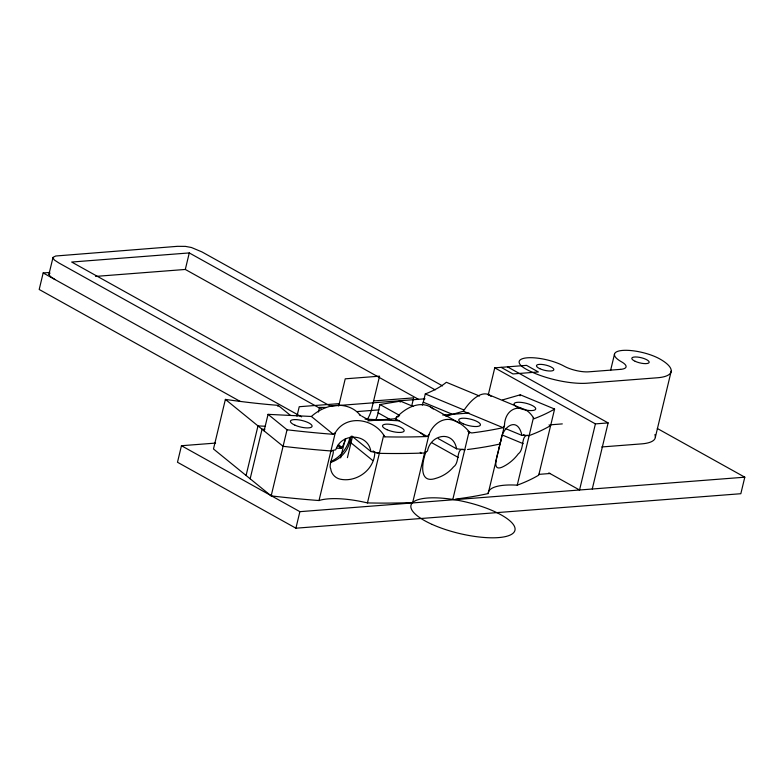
<?xml version="1.0" encoding="UTF-8"?>
<svg xmlns="http://www.w3.org/2000/svg" width="784" height="784" viewBox="0 0 784 784"><rect width="100%" height="100%" fill="white"/><g stroke="black" fill="none" stroke-linecap="round" stroke-linejoin="round"><path stroke-width="1.18" d="M467.519 449.516L467.705 449.487A432.817 130.154 13.5 0 0 500.065 443.979L500.29 442.597L499.79 444.655M488.167 493.557L504.445 425.741C504.906 405.906 524.947 401.82 533.933 418.764A432.817 130.154 13.5 0 0 554.602 409.042L538.735 475.143A432.817 130.154 13.5 0 1 517.244 485.169A53.459 16.072 13.5 0 0 488.167 493.557A432.817 130.154 13.5 0 1 455.808 499.065L455.622 499.094M49.225 272.489L43.169 272.959L39.2 289.482L240.374 401.516M55.007 279.555L50.352 276.497L48.931 274.273L53.057 257.309L55.713 256.005L177.439 246.333L185.426 246.382L191.423 247.499L201.988 251.938L442.548 385.904M95.599 276.409L185.308 269.451L189.277 252.928L435.198 389.873M215.59 443.078L181.457 445.724L177.488 462.256L295.911 528.2L740.831 493.714L744.8 477.191L657.315 428.476M290.452 415.383L278.124 405.357A309.719 93.139 13.5 0 1 225.39 399.399L213.483 448.977L271.166 495.88A432.817 130.154 13.5 0 0 319.01 500.535A53.459 16.072 13.5 0 1 367.441 502.916A432.817 130.154 13.5 0 0 409.268 502.671L412.688 502.544L428.966 434.728C432.376 424.948 442.754 416.363 453.466 420.41C459.13 422.204 464.001 425.947 467.96 430.308C468.489 430.602 470.978 434.287 468.989 432.709M246.078 475.476L257.985 425.898L265.394 426.261M250.155 478.789L262.052 429.211L264.835 429.348M264.09 430.867L268.059 414.344L311.375 416.471A40.092 32.399 -50.9 0 1 359.925 414.824M277.869 406.386L278.124 405.357M271.166 495.88L287.042 429.779L268.059 414.344M296.969 416.167L299.233 406.72L339.276 403.623M318.431 412.041L319.549 407.396L326.262 407.464M295.911 528.2L299.88 511.668L744.8 477.191M338.708 405.985L345.234 378.829L379.554 376.173L371.616 409.228A24.059 15.621 -60.9 0 1 368.039 418.254L367.471 419.273M319.01 500.535L335.297 432.709C346.636 413.462 375.095 418.93 384.777 436.845A432.817 130.154 13.5 0 0 425.134 436.57L427.221 436.492L428.966 434.728M340.658 457.895L345.185 439.001M330.897 461.502A28.508 23.04 -50.9 0 0 349.595 438.766L349.968 437.217M330.427 462.403A24.059 19.433 -50.9 0 0 349.831 441.892L351.193 436.208M347.42 457.65L352.526 436.404M413.158 406.416L400.418 401.134L379.995 404.524L378.015 412.786L390.814 419.92M225.39 399.399L283.073 446.302A432.817 130.154 13.5 0 0 330.917 450.957C337.669 447.448 327.732 464.559 330.711 468.744C331.26 473.83 335.238 478.162 340.246 479.181C356.671 482.65 374.556 469.636 374.801 452.319L373.086 450.927M367.441 502.916L383.719 435.1M395.969 419.126L396.537 416.774L398.899 416.588M400.163 402.163L400.418 401.134M411.659 406.122L413.648 397.86L373.605 400.957M479.504 396.038L446.361 382.278A309.719 93.139 13.5 0 1 425.291 393.95L423.311 402.212L451.976 414.119M351.977 436.159L370.901 451.545A53.459 16.072 13.5 0 1 379.348 453.338A432.817 130.154 13.5 0 0 421.165 453.093L424.585 452.966L425.879 451.966C422.39 461.139 417.882 484.659 436.11 478.279C442.891 476.309 449.105 472.291 453.593 466.833C460.247 462.609 455.553 446.194 464.902 449.83M452.809 499.437L469.087 431.612M488.236 394.989L494.753 367.843L526.534 365.373L538.373 371.969L512.952 373.939L501.113 367.343M498.928 448.272C498.154 453.76 489.922 473.781 503.769 466.353C509.522 463.354 514.549 458.963 518.391 453.75C524.81 449.575 520.351 433.258 529.151 435.59A432.817 130.154 13.5 0 0 550.633 425.565L549.055 424.908M499.045 447.762L499.673 445.175M520.047 395.832L520.292 394.793L554.602 409.042M517.244 485.169L533.532 417.353M592.253 489.01L608.129 422.909L595.409 423.889L579.543 490L548.82 472.889M610.569 370.499L614.538 353.976M655.336 437.305L671.202 371.204M48.931 274.273L50.009 273.097M336.65 448.164L341.246 448.389L341.883 447.419A24.059 19.433 -50.9 0 0 345.754 438.579M529.151 435.59A53.459 16.072 13.5 0 0 521.909 435.385C517.607 414.991 501.633 427.349 500.79 441.48A53.459 16.072 13.5 0 0 500.065 443.979M467.852 431.376L471.674 432.964A432.817 130.154 13.5 0 0 503.024 427.672L504.445 425.741M287.042 429.779A432.817 130.154 13.5 0 0 333.308 434.307L335.297 432.709M445.792 416.284L463.373 411.218A40.092 17.895 -67.5 0 1 491.019 396.4M502.407 399.958L520.292 394.793M189.277 252.928L71.687 262.042L330.436 406.132L424.997 398.801M356.985 411.59L379.025 409.875M367.823 420.871L395.342 418.744A40.092 26.029 -60.9 0 1 433.238 408.993M442.764 415.069L469.077 413.021M550.544 424.81L562.314 423.899M601.749 446.958L641.528 443.881A44.551 13.397 13.5 0 0 654.865 434.64M538.637 474.389L550.407 473.477M365.06 419.117L399.017 420.783M374.801 452.319L379.348 453.338M487.766 394.332L522.301 408.66M425.291 393.95L463.511 409.816M523.438 434.699L525.162 435.414M463.373 411.218L503.024 427.672M505.945 428.76L521.909 435.385M502.407 435.051L523.183 443.675M319.284 407.954L58.976 263.022L54.321 259.974L52.9 257.75M507.464 366.853L608.129 422.909M494.753 367.843L595.409 423.889M185.308 269.451L418.401 399.252M430.534 407.033L459.071 422.929M379.995 404.524L399.634 415.451M438.256 438.609L456.592 448.82A53.459 16.072 13.5 0 1 464.706 449.859M395.342 418.744L427.221 436.492M431.641 442.646L458.317 457.503M359.337 414.785L361.042 415.736M361.894 416.216L368.725 420.018M43.169 272.959L301.634 416.892M181.457 445.724L299.88 511.668M420.302 432.641L425.134 436.57M420.224 452.329L421.165 453.093M383.886 436.12L384.777 436.845M319.549 407.396L321.313 408.827M349.595 438.766L350.869 439.804M349.831 441.892L372.821 460.58M311.375 416.471L333.308 434.307M338.374 444.557L341.883 447.419M337.737 445.537L341.246 448.389M370.901 451.545C367.97 432.886 341.246 432.513 335.748 449.81A53.459 16.072 13.5 0 0 330.917 450.957M456.592 448.82C453.211 429.701 430.396 434.522 427.466 451.084A53.459 16.072 13.5 0 0 424.585 452.966M423.105 402.29A24.01 9.065 -69.1 0 1 422.331 405.142M378.172 412.766A24.01 14.514 -62.9 0 1 375.781 419.705M620.575 369.362L588.794 371.822A17.816 5.361 13.5 0 1 564.235 366.216A26.734 8.036 13.5 0 0 527.407 357.798A26.734 8.036 13.5 0 0 526.103 369.166A44.551 13.397 13.5 0 0 587.49 383.19L657.404 377.77A44.551 13.397 13.5 0 0 659.579 358.827A26.734 8.036 13.5 0 0 622.751 350.409A26.734 8.036 13.5 0 0 621.438 361.777A17.816 5.361 13.5 0 1 620.575 369.362M432.239 524.457A53.459 16.072 13.5 0 0 514.784 530.827A53.459 16.072 13.5 0 0 441.862 498.154A53.459 16.072 13.5 0 0 432.239 524.457M539.823 368.696A8.908 2.675 13.5 0 0 553.769 369.94A8.908 2.675 13.5 0 0 541.911 364.433A8.908 2.675 13.5 0 0 539.823 368.696M635.167 361.306A8.908 2.675 13.5 0 0 649.113 362.551A8.908 2.675 13.5 0 0 637.245 357.043A8.908 2.675 13.5 0 0 635.167 361.306M295 425.202A11.143 3.352 13.5 0 0 312.071 426.418A11.143 3.352 13.5 0 0 296.705 419.646A11.143 3.352 13.5 0 0 295 425.202M518.704 407.905A11.143 3.352 13.5 0 0 535.707 409.062A11.143 3.352 13.5 0 0 520.243 402.31A11.143 3.352 13.5 0 0 518.704 407.905M463.422 423.86A11.143 3.352 13.5 0 0 480.416 425.006A11.143 3.352 13.5 0 0 464.951 418.264A11.143 3.352 13.5 0 0 463.422 423.86M387.061 429.73A11.143 3.352 13.5 0 0 404.142 430.945A11.143 3.352 13.5 0 0 388.766 424.183A11.143 3.352 13.5 0 0 387.061 429.73"/></g></svg>
